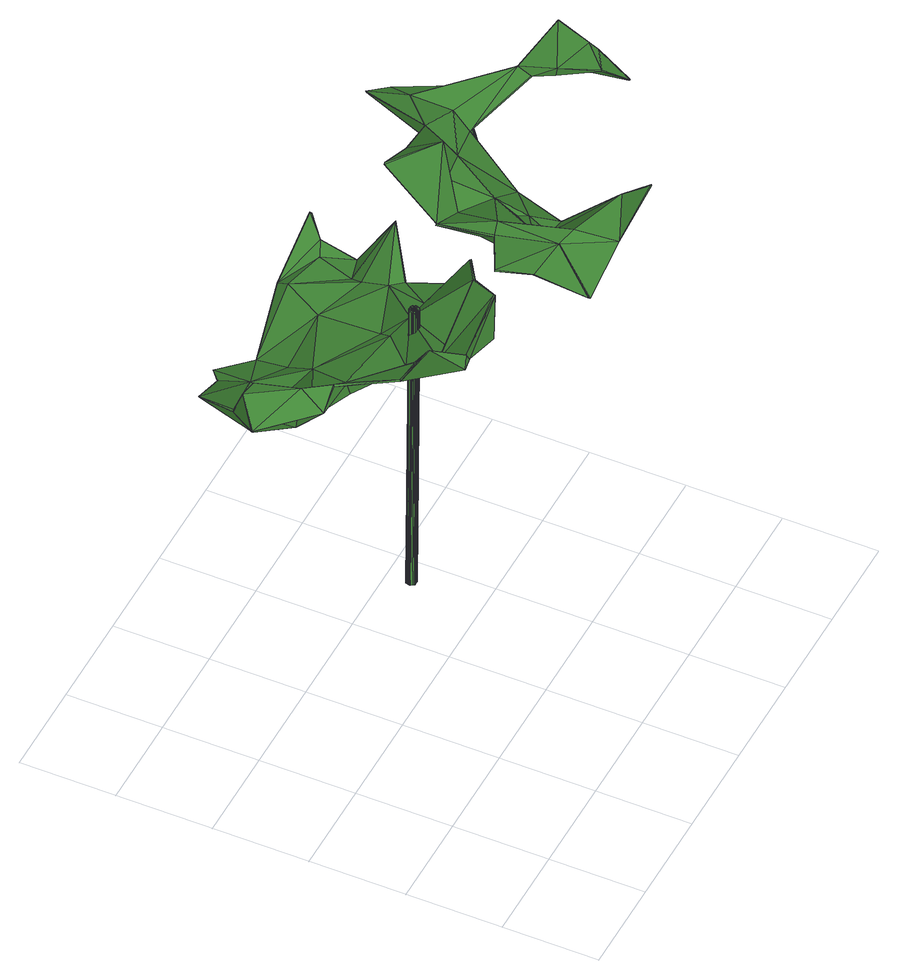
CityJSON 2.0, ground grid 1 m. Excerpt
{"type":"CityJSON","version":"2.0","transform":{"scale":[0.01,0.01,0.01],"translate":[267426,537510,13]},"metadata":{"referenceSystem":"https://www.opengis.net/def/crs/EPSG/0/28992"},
"CityObjects":{
"tree1":{"type":"SolitaryVegetationObject","attributes":{"gtid":487,"crown_width_m":3.63,"crown_median_z":16.77,"crown_r50_m":0.171,"crown_porosity":0.938,"trunk_H_m":3.68,"trunk_DBH_m":0.103,"trunk_radius_m":0.0515,"trunk_base_height_m":13.09,"original_gtid":"551"},"geometry":[{"type":"Solid","lod":"3","boundaries":[[[[0,1,2]],[[3,4,5]],[[6,7,8]],[[9,10,11]],[[12,10,9]],[[2,13,14]],[[2,14,0]],[[15,16,17]],[[18,19,20]],[[21,22,23]],[[24,25,26]],[[24,26,27]],[[28,29,30]],[[31,29,28]],[[32,33,34]],[[32,34,35]],[[36,37,38]],[[39,40,41]],[[42,43,44]],[[45,40,46]],[[22,47,23]],[[48,49,50]],[[48,50,51]],[[52,53,54]],[[55,56,57]],[[1,58,42]],[[58,1,0]],[[59,60,61]],[[59,61,62]],[[63,17,16]],[[52,64,65]],[[63,66,3]],[[16,66,63]],[[6,67,49]],[[68,29,31]],[[69,70,39]],[[71,72,73]],[[73,74,71]],[[75,76,77]],[[78,79,80]],[[81,82,83]],[[51,4,3]],[[27,57,24]],[[84,85,86]],[[5,20,3]],[[87,41,10]],[[88,53,89]],[[90,91,92]],[[58,43,42]],[[93,36,38]],[[93,38,94]],[[77,80,95]],[[3,96,51]],[[66,96,3]],[[3,20,63]],[[97,98,99]],[[68,28,100]],[[101,74,102]],[[14,13,103]],[[75,104,105]],[[2,1,106]],[[107,69,39]],[[2,108,13]],[[67,50,49]],[[106,108,2]],[[0,109,58]],[[110,12,111]],[[110,87,12]],[[111,12,9]],[[112,113,114]],[[112,114,115]],[[77,116,75]],[[109,117,118]],[[119,118,117]],[[45,68,11]],[[11,68,9]],[[9,68,100]],[[39,70,120]],[[45,29,68]],[[48,51,96]],[[15,121,66]],[[119,117,91]],[[122,121,123]],[[124,125,126]],[[127,125,124]],[[49,128,6]],[[129,128,49]],[[84,86,130]],[[1,42,106]],[[4,51,50]],[[4,50,67]],[[21,131,132]],[[23,131,21]],[[52,54,64]],[[72,71,133]],[[107,134,135]],[[88,135,134]],[[84,34,136]],[[104,137,70]],[[45,11,10]],[[66,16,15]],[[132,131,82]],[[80,77,138]],[[75,92,76]],[[13,108,103]],[[73,102,74]],[[138,65,64]],[[129,83,128]],[[65,118,52]],[[52,118,119]],[[97,139,140]],[[133,112,115]],[[67,6,141]],[[112,94,113]],[[28,30,45]],[[68,31,28]],[[33,141,6]],[[45,30,29]],[[100,142,9]],[[9,60,111]],[[142,60,9]],[[94,143,93]],[[57,27,55]],[[102,55,27]],[[17,37,36]],[[144,102,27]],[[72,145,73]],[[60,142,61]],[[87,10,12]],[[113,38,114]],[[49,48,129]],[[54,138,64]],[[85,146,147]],[[25,148,26]],[[47,147,146]],[[41,87,110]],[[45,10,40]],[[129,97,99]],[[61,142,149]],[[111,60,59]],[[45,150,28]],[[150,151,28]],[[112,133,94]],[[148,25,98]],[[63,20,19]],[[33,6,8]],[[152,153,90]],[[114,130,86]],[[154,42,44]],[[39,120,40]],[[55,102,73]],[[145,155,156]],[[133,157,72]],[[115,157,133]],[[158,145,157]],[[145,72,157]],[[14,109,0]],[[103,108,159]],[[105,89,90]],[[78,80,160]],[[157,161,158]],[[41,40,10]],[[84,35,34]],[[58,109,43]],[[69,107,135]],[[156,155,85]],[[89,135,88]],[[139,48,122]],[[69,135,104]],[[106,159,108]],[[103,159,14]],[[154,14,159]],[[154,159,42]],[[42,159,106]],[[104,70,69]],[[17,36,15]],[[21,24,22]],[[114,38,37]],[[88,54,53]],[[75,137,104]],[[139,93,162]],[[101,162,143]],[[113,94,38]],[[158,155,145]],[[88,138,54]],[[102,144,101]],[[148,101,144]],[[88,160,138]],[[138,160,80]],[[23,136,8]],[[23,8,7]],[[43,118,65]],[[75,150,137]],[[14,154,44]],[[136,33,8]],[[45,46,137]],[[57,56,156]],[[88,134,163]],[[100,28,151]],[[43,109,118]],[[121,96,66]],[[45,137,150]],[[107,164,134]],[[130,114,37]],[[130,37,17]],[[83,129,99]],[[21,25,24]],[[44,109,14]],[[77,95,116]],[[46,40,120]],[[46,120,70]],[[61,134,164]],[[129,48,165]],[[139,97,165]],[[139,165,48]],[[129,165,97]],[[148,97,140]],[[148,140,101]],[[147,156,85]],[[138,166,65]],[[43,65,166]],[[77,166,138]],[[167,151,168]],[[169,23,7]],[[105,135,89]],[[104,135,105]],[[110,59,41]],[[39,41,59]],[[39,59,62]],[[35,5,32]],[[157,115,161]],[[111,59,110]],[[167,168,170]],[[43,166,76]],[[109,76,171]],[[44,76,109]],[[43,76,44]],[[77,76,166]],[[169,7,82]],[[82,7,83]],[[99,172,83]],[[93,123,36]],[[122,123,139]],[[93,139,123]],[[105,90,92]],[[105,92,75]],[[78,160,79]],[[163,79,160]],[[163,160,88]],[[23,47,136]],[[141,5,173]],[[141,173,67]],[[17,19,18]],[[63,19,17]],[[140,139,162]],[[140,162,101]],[[93,143,162]],[[5,18,20]],[[70,137,46]],[[171,76,92]],[[94,133,174]],[[74,174,71]],[[133,71,174]],[[175,174,74]],[[175,101,174]],[[175,74,101]],[[143,94,174]],[[143,174,101]],[[109,171,117]],[[92,117,171]],[[176,55,73]],[[25,21,126]],[[126,177,25]],[[156,178,57]],[[147,57,178]],[[147,178,156]],[[124,126,132]],[[122,48,96]],[[122,96,121]],[[125,81,83]],[[148,98,97]],[[86,161,114]],[[61,149,80]],[[115,114,161]],[[35,84,130]],[[35,130,17]],[[176,73,145]],[[35,18,5]],[[17,18,35]],[[15,123,121]],[[36,123,15]],[[7,128,83]],[[67,173,4]],[[5,4,173]],[[176,145,56]],[[176,56,55]],[[145,156,56]],[[126,172,177]],[[99,98,177]],[[99,177,172]],[[98,25,177]],[[7,6,128]],[[132,126,21]],[[169,131,23]],[[169,82,131]],[[61,163,134]],[[90,153,91]],[[86,155,158]],[[85,155,86]],[[100,151,167]],[[142,100,167]],[[142,167,116]],[[141,33,32]],[[141,32,5]],[[22,147,47]],[[136,47,146]],[[136,146,84]],[[85,84,146]],[[39,164,107]],[[62,164,39]],[[82,124,132]],[[22,24,147]],[[57,147,24]],[[136,34,33]],[[144,26,148]],[[27,26,144]],[[82,81,127]],[[124,82,127]],[[125,83,172]],[[126,125,172]],[[127,81,179]],[[127,179,125]],[[125,179,81]],[[53,52,152]],[[116,95,149]],[[116,149,142]],[[95,80,149]],[[79,163,61]],[[79,61,80]],[[61,164,62]],[[52,119,152]],[[150,75,168]],[[75,116,168]],[[150,168,151]],[[91,153,119]],[[152,119,153]],[[158,161,86]],[[91,117,92]],[[53,152,89]],[[116,170,168]],[[167,170,116]],[[90,89,152]],[[180,181,182]],[[180,182,183]],[[183,182,184]],[[183,184,185]],[[182,181,186]],[[182,186,184]],[[184,186,187]],[[184,187,185]],[[186,181,188]],[[186,188,187]],[[187,188,189]],[[187,189,185]],[[188,181,190]],[[188,190,189]],[[189,190,191]],[[189,191,185]],[[190,181,192]],[[190,192,191]],[[191,192,193]],[[191,193,185]],[[192,181,194]],[[192,194,193]],[[193,194,195]],[[193,195,185]],[[194,181,196]],[[194,196,195]],[[195,196,197]],[[195,197,185]],[[196,181,198]],[[196,198,197]],[[197,198,199]],[[197,199,185]],[[198,181,200]],[[198,200,199]],[[199,200,201]],[[199,201,185]],[[200,181,202]],[[200,202,201]],[[201,202,203]],[[201,203,185]],[[202,181,204]],[[202,204,203]],[[203,204,205]],[[203,205,185]],[[204,181,206]],[[204,206,205]],[[205,206,207]],[[205,207,185]],[[206,181,208]],[[206,208,207]],[[207,208,209]],[[207,209,185]],[[208,181,210]],[[208,210,209]],[[209,210,211]],[[209,211,185]],[[210,181,212]],[[210,212,211]],[[211,212,213]],[[211,213,185]],[[212,181,214]],[[212,214,213]],[[213,214,215]],[[213,215,185]],[[214,181,216]],[[214,216,215]],[[215,216,217]],[[215,217,185]],[[216,181,218]],[[216,218,217]],[[217,218,219]],[[217,219,185]],[[218,181,220]],[[218,220,219]],[[219,220,221]],[[219,221,185]],[[220,181,222]],[[220,222,221]],[[221,222,223]],[[221,223,185]],[[222,181,224]],[[222,224,223]],[[223,224,225]],[[223,225,185]],[[224,181,226]],[[224,226,225]],[[225,226,227]],[[225,227,185]],[[226,181,228]],[[226,228,227]],[[227,228,229]],[[227,229,185]],[[228,181,180]],[[228,180,229]],[[229,180,183]],[[229,183,185]]]]}]}
},
"vertices":[
[452,208,618],[442,172,613],[444,163,606],[116,383,328],[144,431,301],[141,374,282],[248,402,254],[267,389,263],[259,355,272],[235,103,563],[240,75,500],[240,73,500],[209,116,541],[451,134,573],[433,187,581],[138,323,365],[80,345,351],[137,299,343],[151,335,297],[138,323,363],[117,382,329],[355,339,318],[309,313,306],[293,334,291],[336,310,330],[380,342,360],[336,311,332],[337,266,349],[330,84,552],[336,56,570],[331,83,552],[335,56,572],[175,360,304],[224,364,280],[213,349,301],[152,335,296],[162,301,358],[161,300,356],[187,244,367],[251,192,520],[272,136,519],[225,135,540],[407,188,603],[401,226,595],[401,211,588],[309,84,518],[284,137,517],[287,317,301],[184,398,300],[204,446,277],[193,436,277],[144,432,302],[355,335,562],[340,296,554],[330,348,571],[353,251,373],[317,244,362],[337,265,347],[451,208,619],[218,162,562],[219,162,564],[211,218,561],[209,218,561],[80,346,350],[330,349,573],[344,310,572],[106,368,367],[193,436,275],[281,63,543],[283,205,526],[304,185,508],[279,192,418],[280,191,417],[296,219,411],[295,221,411],[331,192,507],[351,251,543],[302,240,560],[230,281,598],[229,281,596],[258,234,621],[376,429,338],[337,428,281],[306,429,307],[202,303,309],[251,263,327],[234,260,333],[209,117,540],[310,275,559],[340,276,535],[372,255,509],[374,255,510],[360,248,521],[194,304,331],[211,240,370],[268,235,563],[118,383,329],[280,374,312],[326,351,324],[300,415,317],[257,98,565],[280,279,351],[352,252,373],[449,134,573],[323,193,503],[358,248,520],[420,148,607],[274,227,545],[450,133,573],[403,226,594],[174,140,566],[175,140,567],[179,210,427],[178,211,427],[186,243,366],[212,189,381],[283,193,542],[389,279,556],[389,280,557],[390,280,556],[283,170,527],[127,367,363],[175,360,306],[157,321,346],[361,411,321],[361,411,323],[363,374,310],[377,428,336],[248,403,255],[228,413,283],[194,303,330],[335,366,312],[363,374,308],[220,192,392],[268,237,562],[310,248,551],[267,329,283],[317,133,492],[304,275,583],[212,347,314],[273,306,323],[202,397,279],[234,166,567],[234,261,335],[308,278,344],[290,197,348],[267,292,329],[302,302,309],[323,322,335],[246,213,547],[308,136,513],[284,137,519],[355,292,556],[379,278,554],[410,191,590],[260,227,347],[290,236,329],[242,199,364],[246,210,354],[420,148,605],[262,274,591],[227,224,363],[267,293,331],[267,257,577],[246,214,546],[221,377,295],[354,270,560],[262,143,539],[291,161,525],[308,404,304],[283,170,529],[379,277,556],[345,404,317],[184,398,298],[228,224,365],[260,228,349],[316,245,363],[335,366,314],[308,278,342],[376,427,337],[280,275,9],[275,275,9],[280,277,9],[272,268,377],[272,269,377],[267,268,377],[279,278,9],[271,271,377],[279,279,9],[271,272,377],[278,280,9],[269,273,377],[276,280,9],[268,273,377],[275,280,9],[267,273,377],[274,280,9],[265,273,377],[272,279,9],[264,272,377],[271,279,9],[263,272,377],[271,278,9],[262,271,377],[270,276,9],[262,269,377],[270,275,9],[262,268,377],[270,274,9],[262,267,377],[271,272,9],[262,265,377],[272,271,9],[263,264,377],[272,270,9],[264,264,377],[274,270,9],[266,263,377],[275,270,9],[267,263,377],[277,270,9],[268,263,377],[278,271,9],[270,264,377],[279,271,9],[271,265,377],[279,273,9],[271,266,377],[280,274,9],[272,267,377]
]}
